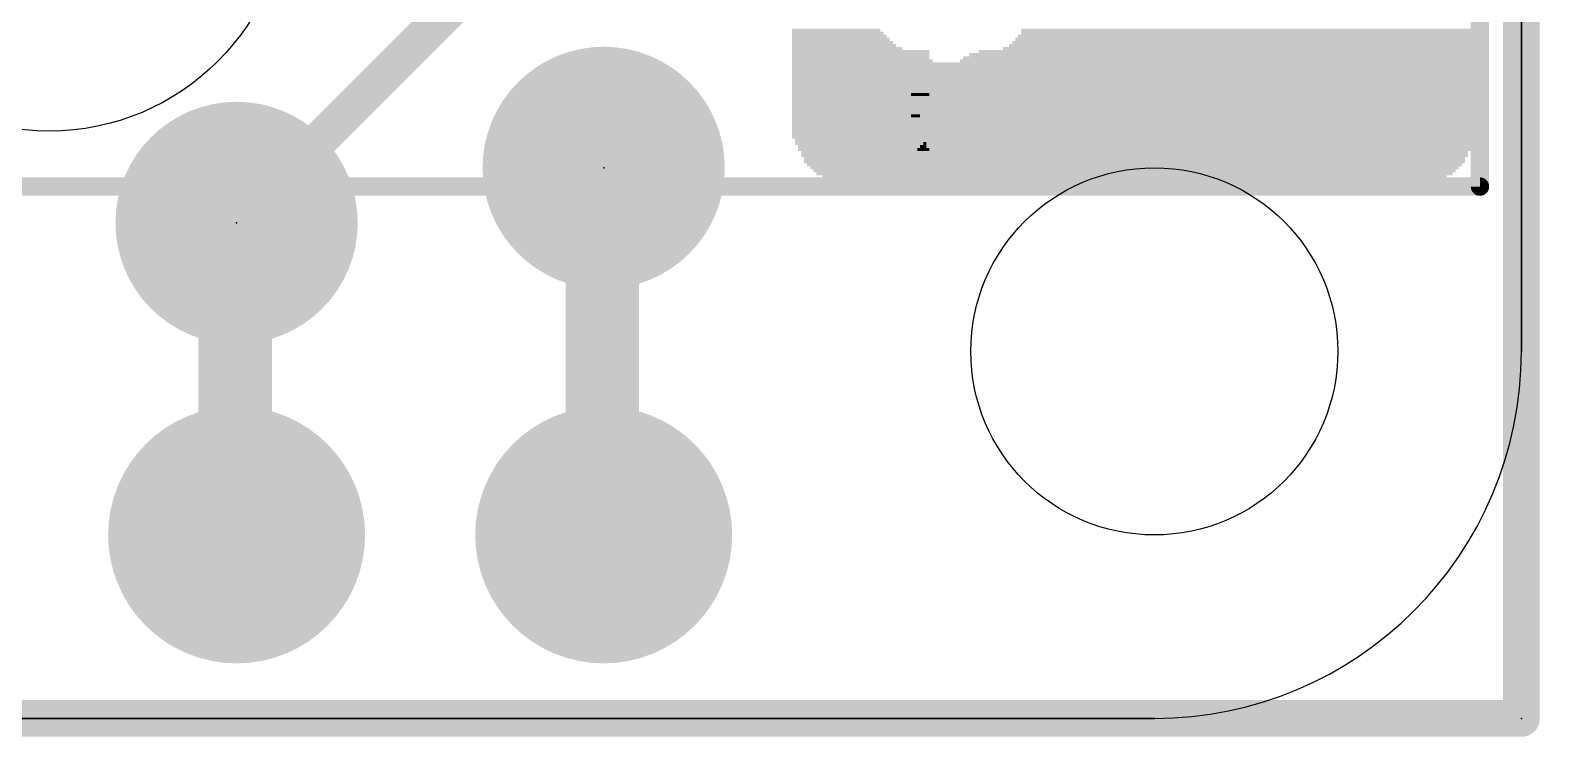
# Model space of a CAD drawing. Extents: x -0.1 to 50.9, y -0.1 to 23.
# Drawn here: x 40.48 to 50.93, y -0.13 to 4.76 of the extents above; entities that cross this region are included whole.
import ezdxf

# ---------------------------------------------------------------- set-up
doc = ezdxf.new("R2010")
doc.units = 0
for name, color, linetype in [('1', 12, 'CONTINUOUS'), ('16', 5, 'CONTINUOUS'), ('17', 110, 'CONTINUOUS'), ('20', 53, 'CONTINUOUS'), ('200', 40, 'CONTINUOUS'), ('201', 6, 'CONTINUOUS'), ('21', 40, 'CONTINUOUS'), ('23', 53, 'CONTINUOUS'), ('24', 53, 'CONTINUOUS')]:
    doc.layers.add(name, color=color, linetype=linetype)

# ---------------------------------------------------------------- blocks, each defined once
blk = doc.blocks.new('ROUNDP')
at = {"const_width": 0.5}
blk.add_lwpolyline([(0, -0.25, 1), (0, 0.25, 1), (0, -0.25)], format="xyb", dxfattribs=at)
blk = doc.blocks.new('RECT')
blk.add_solid([(-0.5, -0.5), (0.5, -0.5), (-0.5, 0.5), (0.5, 0.5)])

msp = doc.modelspace()

# ---------------------------------------------------------------- linework, layer by layer
at = {"layer": '1', "const_width": 0.254}
for points in [[(50.8, 0), (50.8, 22.86)], [(0, 0), (50.8, 0)]]:
    msp.add_lwpolyline(points, dxfattribs=at)
at = {"layer": '1', "const_width": 0.127}
for points in [[(50.8, -0.0635, 1), (50.8, 0.0635)], [(50.7365, 0, 1), (50.8635, 0)]]:
    msp.add_lwpolyline(points, format="xyb", dxfattribs=at)
at = {"layer": '16', "const_width": 0.254}
for points in [[(50.8, 0), (50.8, 22.86)], [(41.91, 3.429), (43.7515, 5.2705)], [(44.45, 3.81), (44.45, 1.27)], [(41.91, 1.27), (41.91, 3.429)], [(0, 0), (50.8, 0)]]:
    msp.add_lwpolyline(points, dxfattribs=at)
at = {"layer": '16', "const_width": 0.127}
for points in [[(44.5135, 3.81, 1), (44.3865, 3.81)], [(41.9735, 3.429, 1), (41.8465, 3.429)], [(41.8651, 3.4739, 1), (41.9549, 3.3841)], [(41.8465, 1.27, 1), (41.9735, 1.27)], [(44.3865, 1.27, 1), (44.5135, 1.27)], [(50.8, -0.0635, 1), (50.8, 0.0635)], [(50.7365, 0, 1), (50.8635, 0)]]:
    msp.add_lwpolyline(points, format="xyb", dxfattribs=at)
at = {"layer": '20'}
for p, q in [((50.8, 20.32), (50.8, 2.54)), ((50.8, 2.54), (50.8, 20.32)), ((48.26, 0), (2.54, 0)), ((2.54, 0), (48.26, 0))]:
    msp.add_line(p, q, dxfattribs=at)
for centre, radius in [((40.613, 5.715), 1.651), ((48.26, 2.54), 1.27)]:
    msp.add_circle(centre, radius, dxfattribs=at)
msp.add_arc((48.26, 2.54), 2.54, 270, 0, dxfattribs=at)
msp.add_arc((48.26, 2.54), 2.54, 270, 0, dxfattribs=at)
at = {"layer": '21', "const_width": 0.127}
for points in [[(50.513, 19.18), (50.513, 3.68)], [(50.513, 3.68), (34.013, 3.68)]]:
    msp.add_lwpolyline(points, dxfattribs=at)
at = {"layer": '21', "const_width": 0.0635}
for points in [[(50.4813, 3.68, 1), (50.5448, 3.68)], [(50.513, 3.6482, 1), (50.513, 3.7118)]]:
    msp.add_lwpolyline(points, format="xyb", dxfattribs=at)
at = {"layer": '23'}
for p in [(44.45, 3.81), (41.91, 3.429)]:
    msp.add_point(p, dxfattribs=at)
at = {"layer": '24'}
msp.add_point((50.8, 0), dxfattribs=at)

# ---------------------------------------------------------------- block references
at = {"layer": '17', "xscale": 1.6764, "yscale": 1.6764, "rotation": 90}
for p in [(44.45, 3.81), (44.45, 3.81), (41.91, 3.429), (41.91, 3.429)]:
    msp.add_blockref('ROUNDP', p, dxfattribs=at)
at = {"layer": '17', "xscale": 1.778, "yscale": 1.778}
for p in [(41.91, 1.27), (41.91, 1.27), (44.45, 1.27), (44.45, 1.27)]:
    msp.add_blockref('ROUNDP', p, dxfattribs=at)
at = {"layer": '200'}
for p, xscale, yscale in [((46.0705, 4.7413), 0.635, 0.0211), ((46.0908, 4.699), 0.6756, 0.0213), ((46.0591, 4.7625), 0.6121, 0.0213), ((46.0807, 4.7202), 0.6553, 0.0211), ((48.895, 4.699), 3.1953, 0.0213), ((48.9052, 4.7202), 3.175, 0.0211), ((48.9166, 4.7625), 3.1521, 0.0213), ((48.9166, 4.7413), 3.1521, 0.0211), ((46.1124, 4.6567), 0.7188, 0.0211), ((46.134, 4.6355), 0.762, 0.0213), ((46.1442, 4.6143), 0.7823, 0.0211), ((46.1658, 4.5932), 0.8255, 0.0211), ((46.1023, 4.6778), 0.6985, 0.0211), ((48.8213, 4.5932), 3.3426, 0.0211), ((48.8417, 4.6143), 3.302, 0.0211), ((48.8531, 4.6355), 3.2791, 0.0213), ((48.8734, 4.6567), 3.2385, 0.0211), ((48.8848, 4.6778), 3.2156, 0.0211), ((46.1975, 4.572), 0.889, 0.0213), ((46.2394, 4.5508), 0.9728, 0.0211), ((48.1228, 4.5297), 4.7396, 0.0211), ((48.1228, 4.5085), 4.7396, 0.0213), ((48.1228, 4.4873), 4.7396, 0.0211), ((48.7464, 4.5508), 3.4925, 0.0211), ((48.7896, 4.572), 3.4061, 0.0213), ((48.1228, 4.4662), 4.7396, 0.0211), ((48.1228, 4.445), 4.7396, 0.0213), ((48.1228, 4.4238), 4.7396, 0.0211), ((48.1228, 4.4027), 4.7396, 0.0211), ((48.1228, 4.3815), 4.7396, 0.0213), ((48.1228, 4.3603), 4.7396, 0.0211), ((48.1228, 4.3392), 4.7396, 0.0211), ((48.1228, 4.318), 4.7396, 0.0213), ((48.1228, 4.2968), 4.7396, 0.0211), ((48.1228, 4.2757), 4.7396, 0.0211), ((48.1228, 4.2545), 4.7396, 0.0213), ((48.1228, 4.2333), 4.7396, 0.0211), ((48.1228, 4.2122), 4.7396, 0.0211), ((48.1228, 4.191), 4.7396, 0.0213), ((48.1228, 4.1698), 4.7396, 0.0211), ((48.1228, 4.1487), 4.7396, 0.0211), ((48.1228, 4.1275), 4.7396, 0.0213), ((48.1228, 4.1063), 4.7396, 0.0211), ((48.1228, 4.0852), 4.7396, 0.0211), ((48.1228, 4.064), 4.7396, 0.0213), ((44.4398, 3.9793), 0.381, 0.0211), ((44.4398, 4.0005), 0.3404, 0.0213), ((44.4398, 4.0217), 0.254, 0.0211), ((44.4398, 4.0428), 0.1676, 0.0211), ((48.1228, 4.0428), 4.7396, 0.0211), ((48.1228, 4.0217), 4.7396, 0.0211), ((48.1228, 4.0005), 4.699, 0.0213), ((48.1228, 3.9793), 4.699, 0.0211), ((44.4398, 3.8735), 0.508, 0.0213), ((44.4398, 3.9158), 0.4674, 0.0211), ((44.4398, 3.8947), 0.4674, 0.0211), ((44.4398, 3.9582), 0.4216, 0.0211), ((44.4398, 3.937), 0.4216, 0.0213), ((48.1228, 3.9582), 4.6584, 0.0211), ((48.1228, 3.937), 4.6584, 0.0213), ((48.1228, 3.9158), 4.6126, 0.0211), ((48.1228, 3.8947), 4.6126, 0.0211), ((48.1228, 3.8735), 4.572, 0.0213), ((44.4398, 3.8523), 0.508, 0.0211), ((44.4398, 3.8312), 0.508, 0.0211), ((44.4398, 3.81), 0.508, 0.0213), ((44.4398, 3.7888), 0.508, 0.0211), ((44.4398, 3.7677), 0.508, 0.0211), ((48.1228, 3.8523), 4.572, 0.0211), ((48.1228, 3.8312), 4.5314, 0.0211), ((48.1228, 3.81), 4.4856, 0.0213), ((48.1228, 3.7888), 4.445, 0.0211), ((48.1228, 3.7677), 4.4044, 0.0211), ((41.8998, 3.6618), 0.1676, 0.0211), ((44.4398, 3.7465), 0.508, 0.0213), ((44.4398, 3.7253), 0.508, 0.0211), ((44.4398, 3.7042), 0.508, 0.0211), ((44.4398, 3.683), 0.508, 0.0213), ((44.4398, 3.6618), 0.508, 0.0211), ((48.1228, 3.7465), 4.318, 0.0213), ((48.1228, 3.7253), 4.2774, 0.0211), ((48.1228, 3.7042), 4.191, 0.0211), ((48.1228, 3.683), 4.064, 0.0213), ((48.1343, 3.6618), 3.8735, 0.0211), ((41.8998, 3.5772), 0.4216, 0.0211), ((41.8998, 3.556), 0.4216, 0.0213), ((41.8998, 3.5983), 0.381, 0.0211), ((41.8998, 3.6195), 0.3404, 0.0213), ((41.8998, 3.6407), 0.254, 0.0211), ((44.4398, 3.6407), 0.508, 0.0211), ((44.4398, 3.6195), 0.508, 0.0213), ((44.4398, 3.5983), 0.508, 0.0211), ((44.4398, 3.5772), 0.508, 0.0211), ((44.4398, 3.556), 0.508, 0.0213), ((41.8998, 3.4925), 0.508, 0.0213), ((41.8998, 3.4713), 0.508, 0.0211), ((41.8998, 3.4502), 0.508, 0.0211), ((41.8998, 3.5348), 0.4674, 0.0211), ((41.8998, 3.5137), 0.4674, 0.0211), ((44.4398, 3.5348), 0.508, 0.0211), ((44.4398, 3.5137), 0.508, 0.0211), ((44.4398, 3.4925), 0.508, 0.0213), ((44.4398, 3.4713), 0.508, 0.0211), ((44.4398, 3.4502), 0.508, 0.0211), ((41.8998, 3.429), 0.508, 0.0213), ((41.8998, 3.4078), 0.508, 0.0211), ((41.8998, 3.3867), 0.508, 0.0211), ((41.8998, 3.3655), 0.508, 0.0213), ((41.8998, 3.3443), 0.508, 0.0211), ((44.4398, 3.429), 0.508, 0.0213), ((44.4398, 3.4078), 0.508, 0.0211), ((44.4398, 3.3867), 0.508, 0.0211), ((44.4398, 3.3655), 0.508, 0.0213), ((44.4398, 3.3443), 0.508, 0.0211), ((41.8998, 3.3232), 0.508, 0.0211), ((41.8998, 3.302), 0.508, 0.0213), ((41.8998, 3.2808), 0.508, 0.0211), ((41.8998, 3.2597), 0.508, 0.0211), ((41.8998, 3.2385), 0.508, 0.0213), ((44.4398, 3.3232), 0.508, 0.0211), ((44.4398, 3.302), 0.508, 0.0213), ((44.4398, 3.2808), 0.508, 0.0211), ((44.4398, 3.2597), 0.508, 0.0211), ((44.4398, 3.2385), 0.508, 0.0213), ((41.8998, 3.2173), 0.508, 0.0211), ((41.8998, 3.1962), 0.508, 0.0211), ((41.8998, 3.175), 0.508, 0.0213), ((41.8998, 3.1538), 0.508, 0.0211), ((41.8998, 3.1327), 0.508, 0.0211), ((44.4398, 3.2173), 0.508, 0.0211), ((44.4398, 3.1962), 0.508, 0.0211), ((44.4398, 3.175), 0.508, 0.0213), ((44.4398, 3.1538), 0.508, 0.0211), ((44.4398, 3.1327), 0.508, 0.0211), ((41.8998, 3.1115), 0.508, 0.0213), ((41.8998, 3.0903), 0.508, 0.0211), ((41.8998, 3.0692), 0.508, 0.0211), ((41.8998, 3.048), 0.508, 0.0213), ((41.8998, 3.0268), 0.508, 0.0211), ((44.4398, 3.1115), 0.508, 0.0213), ((44.4398, 3.0903), 0.508, 0.0211), ((44.4398, 3.0692), 0.508, 0.0211), ((44.4398, 3.048), 0.508, 0.0213), ((44.4398, 3.0268), 0.508, 0.0211), ((41.8998, 3.0057), 0.508, 0.0211), ((41.8998, 2.9845), 0.508, 0.0213), ((41.8998, 2.9633), 0.508, 0.0211), ((41.8998, 2.9422), 0.508, 0.0211), ((41.8998, 2.921), 0.508, 0.0213), ((44.4398, 3.0057), 0.508, 0.0211), ((44.4398, 2.9845), 0.508, 0.0213), ((44.4398, 2.9633), 0.508, 0.0211), ((44.4398, 2.9422), 0.508, 0.0211), ((44.4398, 2.921), 0.508, 0.0213), ((41.8998, 2.8998), 0.508, 0.0211), ((41.8998, 2.8787), 0.508, 0.0211), ((41.8998, 2.8575), 0.508, 0.0213), ((41.8998, 2.8363), 0.508, 0.0211), ((41.8998, 2.8152), 0.508, 0.0211), ((44.4398, 2.8998), 0.508, 0.0211), ((44.4398, 2.8787), 0.508, 0.0211), ((44.4398, 2.8575), 0.508, 0.0213), ((44.4398, 2.8363), 0.508, 0.0211), ((44.4398, 2.8152), 0.508, 0.0211), ((41.8998, 2.794), 0.508, 0.0213), ((41.8998, 2.7728), 0.508, 0.0211), ((41.8998, 2.7517), 0.508, 0.0211), ((41.8998, 2.7305), 0.508, 0.0213), ((41.8998, 2.7093), 0.508, 0.0211), ((44.4398, 2.794), 0.508, 0.0213), ((44.4398, 2.7728), 0.508, 0.0211), ((44.4398, 2.7517), 0.508, 0.0211), ((44.4398, 2.7305), 0.508, 0.0213), ((44.4398, 2.7093), 0.508, 0.0211), ((41.8998, 2.6882), 0.508, 0.0211), ((41.8998, 2.667), 0.508, 0.0213), ((41.8998, 2.6458), 0.508, 0.0211), ((41.8998, 2.6247), 0.508, 0.0211), ((41.8998, 2.6035), 0.508, 0.0213), ((44.4398, 2.6882), 0.508, 0.0211), ((44.4398, 2.667), 0.508, 0.0213), ((44.4398, 2.6458), 0.508, 0.0211), ((44.4398, 2.6247), 0.508, 0.0211), ((44.4398, 2.6035), 0.508, 0.0213), ((41.8998, 2.5823), 0.508, 0.0211), ((41.8998, 2.5612), 0.508, 0.0211), ((41.8998, 2.54), 0.508, 0.0213), ((41.8998, 2.5188), 0.508, 0.0211), ((41.8998, 2.4977), 0.508, 0.0211), ((44.4398, 2.5823), 0.508, 0.0211), ((44.4398, 2.5612), 0.508, 0.0211), ((44.4398, 2.54), 0.508, 0.0213), ((44.4398, 2.5188), 0.508, 0.0211), ((44.4398, 2.4977), 0.508, 0.0211), ((41.8998, 2.4765), 0.508, 0.0213), ((41.8998, 2.4553), 0.508, 0.0211), ((41.8998, 2.4342), 0.508, 0.0211), ((41.8998, 2.413), 0.508, 0.0213), ((44.4398, 2.4765), 0.508, 0.0213), ((44.4398, 2.4553), 0.508, 0.0211), ((44.4398, 2.4342), 0.508, 0.0211), ((44.4398, 2.413), 0.508, 0.0213), ((41.8998, 2.3918), 0.508, 0.0211), ((41.8998, 2.3707), 0.508, 0.0211), ((41.8998, 2.3495), 0.508, 0.0213), ((41.8998, 2.3283), 0.508, 0.0211), ((41.8998, 2.3072), 0.508, 0.0211), ((44.4398, 2.3918), 0.508, 0.0211), ((44.4398, 2.3707), 0.508, 0.0211), ((44.4398, 2.3495), 0.508, 0.0213), ((44.4398, 2.3283), 0.508, 0.0211), ((44.4398, 2.3072), 0.508, 0.0211), ((41.8998, 2.286), 0.508, 0.0213), ((41.8998, 2.2648), 0.508, 0.0211), ((41.8998, 2.2437), 0.508, 0.0211), ((41.8998, 2.2225), 0.508, 0.0213), ((41.8998, 2.2013), 0.508, 0.0211), ((44.4398, 2.286), 0.508, 0.0213), ((44.4398, 2.2648), 0.508, 0.0211), ((44.4398, 2.2437), 0.508, 0.0211), ((44.4398, 2.2225), 0.508, 0.0213), ((44.4398, 2.2013), 0.508, 0.0211), ((41.8998, 2.1802), 0.508, 0.0211), ((41.8998, 2.159), 0.508, 0.0213), ((41.8998, 2.1378), 0.508, 0.0211), ((41.8998, 2.1167), 0.508, 0.0211), ((41.8998, 2.0955), 0.508, 0.0213), ((44.4398, 2.1802), 0.508, 0.0211), ((44.4398, 2.159), 0.508, 0.0213), ((44.4398, 2.1378), 0.508, 0.0211), ((44.4398, 2.1167), 0.508, 0.0211), ((44.4398, 2.0955), 0.508, 0.0213), ((41.8998, 2.0743), 0.508, 0.0211), ((41.8998, 2.0532), 0.508, 0.0211), ((41.8998, 2.032), 0.508, 0.0213), ((41.8998, 2.0108), 0.508, 0.0211), ((41.8998, 1.9897), 0.508, 0.0211), ((44.4398, 2.0743), 0.508, 0.0211), ((44.4398, 2.0532), 0.508, 0.0211), ((44.4398, 2.032), 0.508, 0.0213), ((44.4398, 2.0108), 0.508, 0.0211), ((44.4398, 1.9897), 0.508, 0.0211), ((41.8998, 1.9685), 0.508, 0.0213), ((41.8998, 1.9473), 0.508, 0.0211), ((41.8998, 1.9262), 0.508, 0.0211), ((41.8998, 1.905), 0.508, 0.0213), ((41.8998, 1.8838), 0.508, 0.0211), ((44.4398, 1.9685), 0.508, 0.0213), ((44.4398, 1.9473), 0.508, 0.0211), ((44.4398, 1.9262), 0.508, 0.0211), ((44.4398, 1.905), 0.508, 0.0213), ((44.4398, 1.8838), 0.508, 0.0211), ((41.8998, 1.8627), 0.508, 0.0211), ((41.8998, 1.8415), 0.508, 0.0213), ((41.8998, 1.8203), 0.508, 0.0211), ((41.8998, 1.7992), 0.508, 0.0211), ((41.8998, 1.778), 0.508, 0.0213), ((44.4398, 1.8627), 0.508, 0.0211), ((44.4398, 1.8415), 0.508, 0.0213), ((44.4398, 1.8203), 0.508, 0.0211), ((44.4398, 1.7992), 0.508, 0.0211), ((44.4398, 1.778), 0.508, 0.0213), ((41.8998, 1.7568), 0.508, 0.0211), ((41.8998, 1.7357), 0.508, 0.0211), ((41.8998, 1.7145), 0.508, 0.0213), ((41.8998, 1.6933), 0.508, 0.0211), ((41.8998, 1.6722), 0.508, 0.0211), ((44.4398, 1.7568), 0.508, 0.0211), ((44.4398, 1.7357), 0.508, 0.0211), ((44.4398, 1.7145), 0.508, 0.0213), ((44.4398, 1.6933), 0.508, 0.0211), ((44.4398, 1.6722), 0.508, 0.0211), ((41.8998, 1.651), 0.508, 0.0213), ((41.8998, 1.6298), 0.508, 0.0211), ((41.8998, 1.6087), 0.508, 0.0211), ((41.8998, 1.5875), 0.508, 0.0213), ((41.8998, 1.5663), 0.508, 0.0211), ((44.4398, 1.651), 0.508, 0.0213), ((44.4398, 1.6298), 0.508, 0.0211), ((44.4398, 1.6087), 0.508, 0.0211), ((44.4398, 1.5875), 0.508, 0.0213), ((44.4398, 1.5663), 0.508, 0.0211), ((41.8998, 1.5452), 0.508, 0.0211), ((41.8998, 1.524), 0.508, 0.0213), ((41.8998, 1.5028), 0.508, 0.0211), ((41.8998, 1.4817), 0.508, 0.0211), ((41.8998, 1.4605), 0.508, 0.0213), ((44.4398, 1.5452), 0.508, 0.0211), ((44.4398, 1.524), 0.508, 0.0213), ((44.4398, 1.5028), 0.508, 0.0211), ((44.4398, 1.4817), 0.508, 0.0211), ((44.4398, 1.4605), 0.508, 0.0213), ((41.8998, 1.4393), 0.508, 0.0211), ((41.8998, 1.4182), 0.508, 0.0211), ((41.8998, 1.397), 0.508, 0.0213), ((41.8998, 1.3758), 0.508, 0.0211), ((41.8998, 1.3547), 0.508, 0.0211), ((44.4398, 1.4393), 0.508, 0.0211), ((44.4398, 1.4182), 0.508, 0.0211), ((44.4398, 1.397), 0.508, 0.0213), ((44.4398, 1.3758), 0.508, 0.0211), ((44.4398, 1.3547), 0.508, 0.0211), ((41.8998, 1.3335), 0.508, 0.0213), ((41.8998, 1.3123), 0.508, 0.0211), ((41.8998, 1.2912), 0.508, 0.0211), ((41.8998, 1.27), 0.508, 0.0213), ((41.8998, 1.2488), 0.508, 0.0211), ((44.4398, 1.3335), 0.508, 0.0213), ((44.4398, 1.3123), 0.508, 0.0211), ((44.4398, 1.2912), 0.508, 0.0211), ((44.4398, 1.27), 0.508, 0.0213), ((44.4398, 1.2488), 0.508, 0.0211), ((41.8998, 1.2277), 0.508, 0.0211), ((41.8998, 1.2065), 0.508, 0.0213), ((41.8998, 1.1853), 0.508, 0.0211), ((41.8998, 1.1642), 0.4674, 0.0211), ((41.8998, 1.143), 0.4674, 0.0213), ((44.4398, 1.2277), 0.508, 0.0211), ((44.4398, 1.2065), 0.508, 0.0213), ((44.4398, 1.1853), 0.508, 0.0211), ((44.4398, 1.1642), 0.4674, 0.0211), ((44.4398, 1.143), 0.4674, 0.0213), ((41.8998, 1.1218), 0.4216, 0.0211), ((41.8998, 1.1007), 0.4216, 0.0211), ((41.8998, 1.0795), 0.381, 0.0213), ((41.8998, 1.0583), 0.3404, 0.0211), ((41.8998, 1.0372), 0.254, 0.0211), ((44.4398, 1.1218), 0.4216, 0.0211), ((44.4398, 1.1007), 0.4216, 0.0211), ((44.4398, 1.0795), 0.381, 0.0213), ((44.4398, 1.0583), 0.3404, 0.0211), ((44.4398, 1.0372), 0.254, 0.0211), ((41.8998, 1.016), 0.1676, 0.0213), ((44.4398, 1.016), 0.1676, 0.0213)]:
    msp.add_blockref('RECT', p, dxfattribs=dict(at, xscale=xscale, yscale=yscale))
at = {"layer": '201', "rotation": 180}
for p, xscale, yscale in [((46.4807, 4.6143), 0.4445, 0.0211), ((46.4807, 4.5932), 0.4445, 0.0211), ((47.1907, 4.5932), 0.4216, 0.0211), ((47.2224, 4.6143), 0.3581, 0.0211), ((46.4807, 4.572), 0.4445, 0.0213), ((46.4807, 4.5508), 0.4445, 0.0211), ((46.4807, 4.5297), 0.4445, 0.0211), ((46.4807, 4.5085), 0.4445, 0.0213), ((46.4807, 4.4873), 0.4445, 0.0211), ((47.1272, 4.4873), 0.5486, 0.0211), ((47.1373, 4.5085), 0.5283, 0.0213), ((47.1487, 4.5297), 0.5055, 0.0211), ((47.1589, 4.5508), 0.4851, 0.0211), ((47.1691, 4.572), 0.4648, 0.0213), ((46.6293, 4.4662), 0.1473, 0.0211), ((46.6293, 4.445), 0.1473, 0.0213), ((46.6293, 4.4238), 0.1473, 0.0211), ((46.6293, 4.4027), 0.1473, 0.0211), ((46.6293, 4.3815), 0.1473, 0.0213), ((46.8846, 4.3815), 0.1905, 0.0213), ((46.9049, 4.4238), 0.1905, 0.0211), ((46.9049, 4.4027), 0.1905, 0.0211), ((46.957, 4.4662), 0.254, 0.0211), ((46.9367, 4.445), 0.2134, 0.0213), ((47.3177, 4.4662), 0.1676, 0.0211), ((47.3177, 4.445), 0.1676, 0.0213), ((47.3177, 4.4238), 0.1676, 0.0211), ((47.3177, 4.4027), 0.1676, 0.0211), ((47.3177, 4.3815), 0.1676, 0.0213), ((46.5138, 4.2757), 0.4242, 0.0211), ((46.5239, 4.2968), 0.3581, 0.0211), ((46.4706, 4.318), 0.1702, 0.0213), ((46.6293, 4.3603), 0.1473, 0.0211), ((46.6293, 4.3392), 0.1473, 0.0211), ((46.6395, 4.318), 0.127, 0.0213), ((46.8617, 4.318), 0.1905, 0.0213), ((46.8516, 4.2968), 0.1702, 0.0211), ((46.8516, 4.2757), 0.1702, 0.0211), ((46.8732, 4.3603), 0.1676, 0.0211), ((46.8732, 4.3392), 0.1676, 0.0211), ((47.3177, 4.3603), 0.1676, 0.0211), ((47.3177, 4.3392), 0.1676, 0.0211), ((47.3177, 4.318), 0.1676, 0.0213), ((47.3177, 4.2968), 0.1676, 0.0211), ((47.3177, 4.2757), 0.1676, 0.0211), ((46.4604, 4.191), 0.4445, 0.0213), ((46.3436, 4.1698), 0.2108, 0.0211), ((46.4807, 4.2122), 0.4445, 0.0211), ((46.4922, 4.2333), 0.4674, 0.0211), ((46.5036, 4.2545), 0.4445, 0.0213), ((46.6077, 4.1698), 0.0635, 0.0211), ((46.8516, 4.2545), 0.1702, 0.0213), ((46.8516, 4.2333), 0.1702, 0.0211), ((46.8516, 4.2122), 0.1702, 0.0211), ((46.8516, 4.191), 0.1702, 0.0213), ((46.8516, 4.1698), 0.1702, 0.0211), ((47.3177, 4.2545), 0.1676, 0.0213), ((47.3177, 4.2333), 0.1676, 0.0211), ((47.3177, 4.2122), 0.1676, 0.0211), ((47.3177, 4.191), 0.1676, 0.0213), ((47.3177, 4.1698), 0.1676, 0.0211), ((46.3131, 4.1275), 0.1905, 0.0213), ((46.3017, 4.1063), 0.1676, 0.0211), ((46.3017, 4.0852), 0.1676, 0.0211), ((46.3017, 4.064), 0.1676, 0.0213), ((46.3334, 4.1487), 0.1905, 0.0211), ((46.8516, 4.1487), 0.1702, 0.0211), ((46.8516, 4.1275), 0.1702, 0.0213), ((46.8516, 4.1063), 0.1702, 0.0211), ((46.8732, 4.0852), 0.1676, 0.0211), ((46.8732, 4.064), 0.1676, 0.0213), ((47.3177, 4.1487), 0.1676, 0.0211), ((47.3177, 4.1275), 0.1676, 0.0213), ((47.3177, 4.1063), 0.1676, 0.0211), ((47.3177, 4.0852), 0.1676, 0.0211), ((47.3177, 4.064), 0.1676, 0.0213), ((46.3131, 3.9793), 0.1905, 0.0211), ((46.3017, 4.0428), 0.1676, 0.0211), ((46.3017, 4.0217), 0.1676, 0.0211), ((46.3017, 4.0005), 0.1676, 0.0213), ((46.6725, 3.9793), 0.0203, 0.0211), ((46.8846, 4.0217), 0.1905, 0.0211), ((46.8732, 4.0428), 0.1676, 0.0211), ((46.9049, 4.0005), 0.1905, 0.0213), ((46.9049, 3.9793), 0.1905, 0.0211), ((47.3177, 4.0428), 0.1676, 0.0211), ((47.3177, 4.0217), 0.1676, 0.0211), ((47.3177, 4.0005), 0.1676, 0.0213), ((47.3177, 3.9793), 0.1676, 0.0211), ((46.3334, 3.937), 0.1905, 0.0213), ((46.3233, 3.9582), 0.1702, 0.0211), ((46.3436, 3.9158), 0.2108, 0.0211), ((46.5023, 3.8735), 0.4877, 0.0213), ((46.4922, 3.8947), 0.4674, 0.0211), ((46.6509, 3.9158), 0.1499, 0.0211), ((46.6611, 3.937), 0.0838, 0.0213), ((46.6611, 3.9582), 0.0432, 0.0211), ((46.9367, 3.9582), 0.2134, 0.0211), ((46.957, 3.937), 0.254, 0.0213), ((47.1272, 3.9158), 0.5486, 0.0211), ((47.1373, 3.8947), 0.5283, 0.0211), ((47.1487, 3.8735), 0.5055, 0.0213), ((47.3177, 3.9582), 0.1676, 0.0211), ((47.3177, 3.937), 0.1676, 0.0213), ((46.5239, 3.8523), 0.4851, 0.0211), ((46.5138, 3.8312), 0.4242, 0.0211), ((46.5125, 3.81), 0.381, 0.0213), ((46.5138, 3.7888), 0.2972, 0.0211), ((46.5138, 3.7677), 0.1702, 0.0211), ((47.1589, 3.8523), 0.4851, 0.0211), ((47.1691, 3.8312), 0.4648, 0.0211), ((47.1907, 3.81), 0.4216, 0.0213), ((47.2224, 3.7888), 0.3581, 0.0211)]:
    msp.add_blockref('RECT', p, dxfattribs=dict(at, xscale=xscale, yscale=yscale))

doc.saveas('drawing.dxf')
